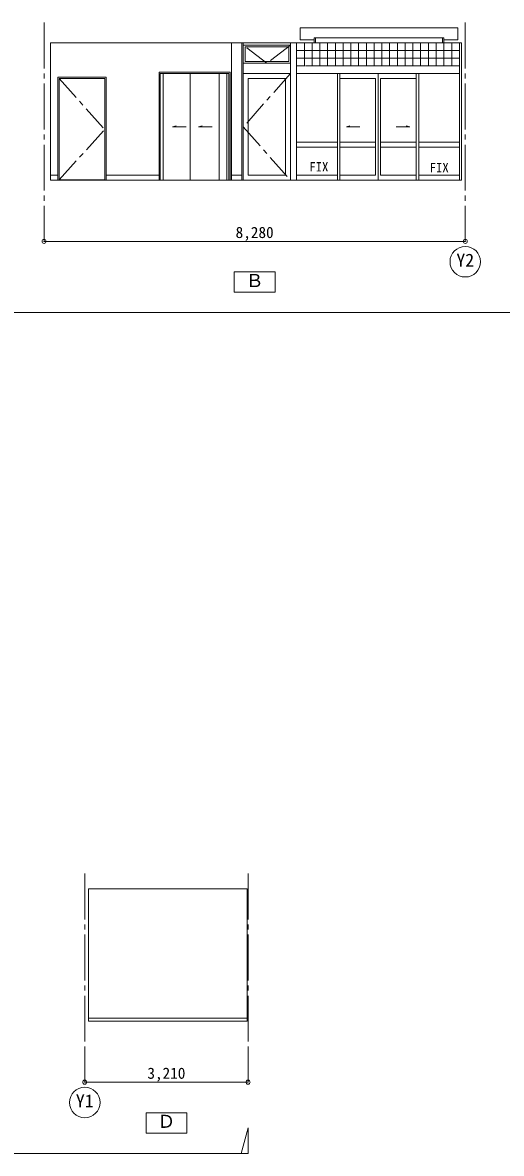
# Model space of a CAD drawing. Units: millimetres at full size, sheet at 1:100. Extents: x -20500 to 20500, y -8972 to 13254.
# Drawn here: x -6112 to 3300, y -8972 to 13254 of the extents above; entities that cross this region are included whole.
import ezdxf
from ezdxf.enums import TextEntityAlignment as Align

# ---------------------------------------------------------------- set-up
doc = ezdxf.new("R2010")
doc.units = ezdxf.units.MM
doc.header["$LTSCALE"] = 100
doc.header["$PDMODE"] = 32
doc.header["$PDSIZE"] = 80
doc.linetypes.add('CHAIN1', pattern=[8, 5, -1, 1, -1])
doc.linetypes.add('CHAIN2', pattern=[12, 9, -1, 1, -1])
for name, color, linetype, lineweight in [('A-0_基準線', 4, 'CHAIN2', 9), ('A-3_仕上(断面)', 3, 'Continuous', 18), ('A-5_建具', 4, 'Continuous', 9), ('A-D_寸法', 7, 'Continuous', 13)]:
    doc.layers.add(name, color=color, linetype=linetype, lineweight=lineweight)
doc.styles.add('ＭＳ ゴシック', font='')
doc.styles.get('ＭＳ ゴシック').set_extended_font_data('MS Gothic')

msp = doc.modelspace()

# ---------------------------------------------------------------- linework, layer by layer
at = {"layer": 'A-0_基準線'}
for p, q in [((-5689.8, 13254.1), (-5689.8, 9554.1)), ((2590.2, 13254.1), (2590.2, 9554.1)), ((-4890, -3471.9), (-4890, -6971.9)), ((-1680, -3471.9), (-1680, -6971.9))]:
    msp.add_line(p, q, dxfattribs=at)
at = {"layer": 'A-3_仕上(断面)'}
for p, q in [((-654.8, 13154.1), (2445.2, 13154.1)), ((-654.8, 13154.1), (-654.8, 12914.1)), ((2445.2, 13154.1), (2445.2, 12914.1)), ((-654.8, 12914.1), (-379.8, 12914.1)), ((-379.8, 12954.1), (-379.8, 12854.1)), ((-379.8, 12954.1), (-354.8, 12954.1)), ((-354.8, 12954.1), (-354.8, 12854.1)), ((2145.2, 12954.1), (2170.2, 12954.1)), ((2170.2, 12954.1), (2170.2, 12854.1)), ((2170.2, 12914.1), (2445.2, 12914.1)), ((-5564.8, 12854.1), (-354.8, 12854.1)), ((-5564.8, 12854.1), (-5564.8, 10154.1)), ((2515.2, 10154.1), (2515.2, 12854.1)), ((-5564.8, 10154.1), (2515.2, 10154.1)), ((-1695, -6371.9), (-4815, -6371.9))]:
    msp.add_line(p, q, dxfattribs=at)
at = {"layer": 'A-3_仕上(断面)', "color": 7, "lineweight": 13}
for p, q in [((-5689.8, 8954.1), (-5689.8, 9554.1)), ((2590.2, 8954.1), (2590.2, 9554.1)), ((-5689.8, 8954.1), (2590.2, 8954.1))]:
    msp.add_line(p, q, dxfattribs=at)
at = {"layer": 'A-3_仕上(断面)'}
for points in [[(2145.2, 12954.1), (2145.2, 12854.1), (2515.2, 12854.1)], [(-1695, -6371.9), (-1695, -3771.9), (-4815, -3771.9), (-4815, -6371.9)]]:
    msp.add_lwpolyline(points, dxfattribs=at)
at = {"layer": 'A-3_仕上(断面)', "color": 2}
for p in [(-5689.8, 8954.1), (2590.2, 8954.1)]:
    msp.add_point(p, dxfattribs=at)
at = {"layer": 'A-5_建具'}
for p, q in [((-354.8, 12954.1), (2145.2, 12954.1)), ((-2004.8, 12854.1), (-2004.8, 10154.1)), ((-1799.8, 12854.1), (-1799.8, 10154.1)), ((-1774.8, 12854.1), (-1774.8, 10154.1)), ((-844.8, 12814.1), (-1774.8, 12814.1)), ((-1739.8, 12779.1), (-1739.8, 12489.1)), ((-879.8, 12779.1), (-1739.8, 12779.1)), ((-879.8, 12779.1), (-879.8, 12489.1)), ((-844.8, 12854.1), (-844.8, 10154.1)), ((-724.8, 12854.1), (-724.8, 10154.1)), ((2145.2, 12854.1), (-379.8, 12854.1)), ((2475.2, 12814.1), (2475.2, 10154.1)), ((-1774.8, 12454.1), (-844.8, 12454.1)), ((-1739.8, 12489.1), (-879.8, 12489.1)), ((-3429.7, 12279.1), (-2029.8, 12279.1)), ((-3429.7, 12279.1), (-3429.7, 10154.1)), ((-3404.7, 12254.1), (-2054.8, 12254.1)), ((-3404.7, 12254.1), (-3404.7, 10154.1)), ((-3349.8, 12254.1), (-3349.8, 10154.1)), ((-2818.3, 12254.1), (-2818.3, 10154.1)), ((-2249.8, 12254.1), (-2249.8, 10154.1)), ((-2099.8, 12254.1), (-2099.8, 10154.1)), ((-2054.8, 12254.1), (-2054.8, 10154.1)), ((-2029.8, 12279.1), (-2029.8, 10154.1)), ((-1774.8, 12254.1), (-844.8, 12254.1)), ((-724.8, 12404.1), (-563.9, 12404.1)), ((-724.8, 12254.1), (2475.2, 12254.1)), ((-552.4, 12404.1), (2475.2, 12404.1)), ((75.2, 12254.1), (75.2, 10154.1)), ((125.2, 12254.1), (125.2, 10154.1)), ((875.2, 12254.1), (875.2, 10154.1)), ((1625.2, 12254.1), (1625.2, 10154.1)), ((1675.2, 12254.1), (1675.2, 10154.1)), ((-5419.8, 12179.1), (-4469.8, 12179.1)), ((-5419.8, 12179.1), (-5419.8, 10154.1)), ((-5394.8, 12154.1), (-4494.8, 12154.1)), ((-5394.8, 12154.1), (-5394.8, 10154.1)), ((-4494.8, 12154.1), (-4494.8, 10154.1)), ((-4469.8, 12179.1), (-4469.8, 10154.1)), ((-1674.8, 12154.1), (-1674.8, 10254.1)), ((925.2, 12154.1), (925.2, 10254.1)), ((925.2, 12154.1), (1625.2, 12154.1)), ((-3162.9, 11204.1), (-3094.4, 11222.4)), ((-3162.9, 11204.1), (-2895.6, 11204.1)), ((-2653.3, 11204.1), (-2584.8, 11222.4)), ((-2653.3, 11204.1), (-2386, 11204.1)), ((253.1, 11204.1), (321.6, 11222.4)), ((253.1, 11204.1), (520.4, 11204.1)), ((1497.4, 11204.1), (1230, 11204.1)), ((1497.4, 11204.1), (1428.9, 11222.4)), ((-724.8, 10904.1), (69.7, 10904.1)), ((125.2, 10904.1), (825.2, 10904.1)), ((925.2, 10904.1), (1625.2, 10904.1)), ((1675.2, 10904.1), (2475.2, 10904.1)), ((-724.8, 10804.1), (75.2, 10804.1)), ((125.2, 10804.1), (821.8, 10804.1)), ((925.2, 10804.1), (1618.3, 10804.1)), ((1675.2, 10804.1), (2475.2, 10804.1)), ((-5564.8, 10254.1), (-5419.8, 10254.1)), ((-4469.8, 10254.1), (-3429.7, 10254.1)), ((-2004.8, 10254.1), (-1799.8, 10254.1)), ((-1674.8, 10254.1), (-944.8, 10254.1)), ((-724.8, 10254.1), (76.8, 10254.1)), ((125.2, 10254.1), (825.2, 10254.1)), ((925.2, 10254.1), (1625.2, 10254.1)), ((1675.2, 10254.1), (2475.2, 10254.1)), ((-5394.8, 10164.1), (-4494.8, 10164.1)), ((-1695, -6311.9), (-4815, -6311.9))]:
    msp.add_line(p, q, dxfattribs=at)
at = {"layer": 'A-5_建具', "color": 134, "lineweight": 5}
for p, q in [((-724.8, 12704.1), (2475.2, 12704.1)), ((-572.4, 12404.1), (-572.4, 12854.1)), ((-420, 12404.1), (-420, 12854.1)), ((-354.8, 12854.1), (2145.2, 12854.1)), ((-267.6, 12404.1), (-267.6, 12854.1)), ((-115.2, 12404.1), (-115.2, 12854.1)), ((37.1, 12404.1), (37.1, 12854.1)), ((189.5, 12404.1), (189.5, 12854.1)), ((341.9, 12404.1), (341.9, 12854.1)), ((494.3, 12404.1), (494.3, 12854.1)), ((646.7, 12404.1), (646.7, 12854.1)), ((799.1, 12404.1), (799.1, 12854.1)), ((951.4, 12404.1), (951.4, 12854.1)), ((1103.8, 12404.1), (1103.8, 12854.1)), ((1256.2, 12404.1), (1256.2, 12854.1)), ((1408.6, 12404.1), (1408.6, 12854.1)), ((1561, 12404.1), (1561, 12854.1)), ((1713.3, 12404.1), (1713.3, 12854.1)), ((1865.7, 12404.1), (1865.7, 12854.1)), ((2018.1, 12404.1), (2018.1, 12854.1)), ((2170.5, 12404.1), (2170.5, 12854.1)), ((2322.9, 12404.1), (2322.9, 12854.1)), ((2475.2, 12854.1), (2475.2, 12404.1)), ((-724.8, 12554.1), (2475.2, 12554.1))]:
    msp.add_line(p, q, dxfattribs=at)
at = {"layer": 'A-5_建具', "linetype": 'CHAIN1'}
for p in [(-5394.8, 12154.1), (-5394.8, 10164.1)]:
    msp.add_line(p, (-4494.8, 11154.1), dxfattribs=at)
for points in [[(-844.8, 12814.1), (-1309.8, 12454.1), (-1774.8, 12814.1)], [(-844.8, 12254.1), (-1774.8, 11204.1), (-844.8, 10154.1)]]:
    msp.add_lwpolyline(points, dxfattribs=at)
at = {"layer": 'A-5_建具'}
for points in [[(-1674.8, 12154.1), (-944.8, 12154.1), (-944.8, 10254.1)], [(125.2, 12154.1), (825.2, 12154.1), (825.2, 10254.1)]]:
    msp.add_lwpolyline(points, dxfattribs=at)
at = {"layer": 'A-D_寸法'}
for p, q in [((-20100, 7554.1), (20500, 7554.1)), ((-4890, -7571.9), (-4890, -6971.9)), ((-1680, -7571.9), (-1680, -6971.9)), ((-1680, -7571.9), (-4890, -7571.9)), ((-3685, -8171.9), (-3685, -8571.9)), ((-3685, -8171.9), (-2885, -8171.9)), ((-1680, -8471.9), (-1814, -8971.9)), ((-1680, -8971.9), (-1680, -8471.9)), ((-20100, -8971.9), (-1680, -8971.9))]:
    msp.add_line(p, q, dxfattribs=at)
msp.add_lwpolyline([(-1949.8, 7954.1), (-1149.8, 7954.1), (-1149.8, 8354.1), (-1949.8, 8354.1)], close=True, dxfattribs=at)
msp.add_lwpolyline([(-3685, -8571.9), (-2885, -8571.9), (-2885, -8171.9)], dxfattribs=at)
for centre in [(2590.2, 8554.1), (-4890, -7971.9)]:
    msp.add_circle(centre, 300, dxfattribs=at)
at = {"layer": 'A-D_寸法', "color": 2}
for p in [(-4890, -7571.9), (-1680, -7571.9)]:
    msp.add_point(p, dxfattribs=at)

# ---------------------------------------------------------------- texts
at = {"layer": 'A-3_仕上(断面)', "color": 7, "style": 'ＭＳ ゴシック'}
msp.add_text('8,280', height=219.9, dxfattribs=at).set_placement((-1924.8, 8954.1), align=Align.BOTTOM_LEFT)
at = {"layer": 'A-5_建具', "style": 'ＭＳ ゴシック'}
for p in [(-475.5, 10273.1), (1890.3, 10258.7)]:
    msp.add_text('FIX', height=183.3, dxfattribs=at).set_placement(p, align=Align.BOTTOM_LEFT)
at = {"layer": 'A-D_寸法', "color": 3, "style": 'ＭＳ ゴシック'}
for s, p in [('Y2', (2415.2, 8379.1)), ('Ｂ', (-1724.8, 7979.1)), ('Y1', (-5065, -8146.9)), ('Ｄ', (-3460, -8546.9))]:
    msp.add_text(s, height=256.6, dxfattribs=at).set_placement(p, align=Align.BOTTOM_LEFT)
at = {"layer": 'A-D_寸法', "style": 'ＭＳ ゴシック'}
msp.add_text('3,210', height=219.9, dxfattribs=at).set_placement((-3660, -7571.9), align=Align.BOTTOM_LEFT)

doc.saveas('drawing.dxf')
